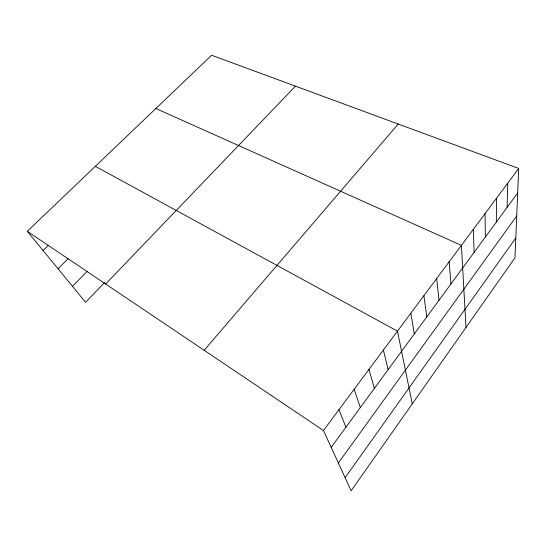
<?xml version="1.0" encoding="UTF-8"?>
<svg xmlns="http://www.w3.org/2000/svg" width="546" height="546" viewBox="0 0 546 546"><rect width="100%" height="100%" fill="white"/><g stroke="black" fill="none" stroke-linecap="round" stroke-linejoin="round"><path stroke-width="0.82" d="M496.341 222.051L496.505 198.253M507.118 207.357L507.719 183.203M518.7 168.461L514.974 257.808L351.146 490.758L323.43 430.514L27.3 231.306L211.63 55.242L518.7 168.461L323.43 430.514M345.127 477.668L515.799 238.001M338.363 462.967L516.714 216.011M331.169 447.345L517.676 192.95M204.177 350.293L398.211 124.038M105.658 284.016L295.482 86.159M104.511 282.651L85.606 302.32L27.3 231.306M72.488 286.343L87.176 271.342M58.053 268.762L68.032 258.784M43.059 250.498L48.341 245.338M155.869 108.497L461.397 245.366L466.004 327.436M95.338 166.318L397.481 331.142L412.271 403.842M338.977 409.65L345.925 427.218M354.142 389.298L360.333 407.569M368.939 369.437L374.399 388.377M383.381 350.061L388.145 369.628M410.845 313.206L414.332 333.913M423.908 295.673L426.808 316.898M436.684 278.528L439.018 300.245M449.174 261.766L450.969 283.947M473.348 229.32L474.126 252.361M485.053 213.623L485.346 237.053"/></g></svg>
